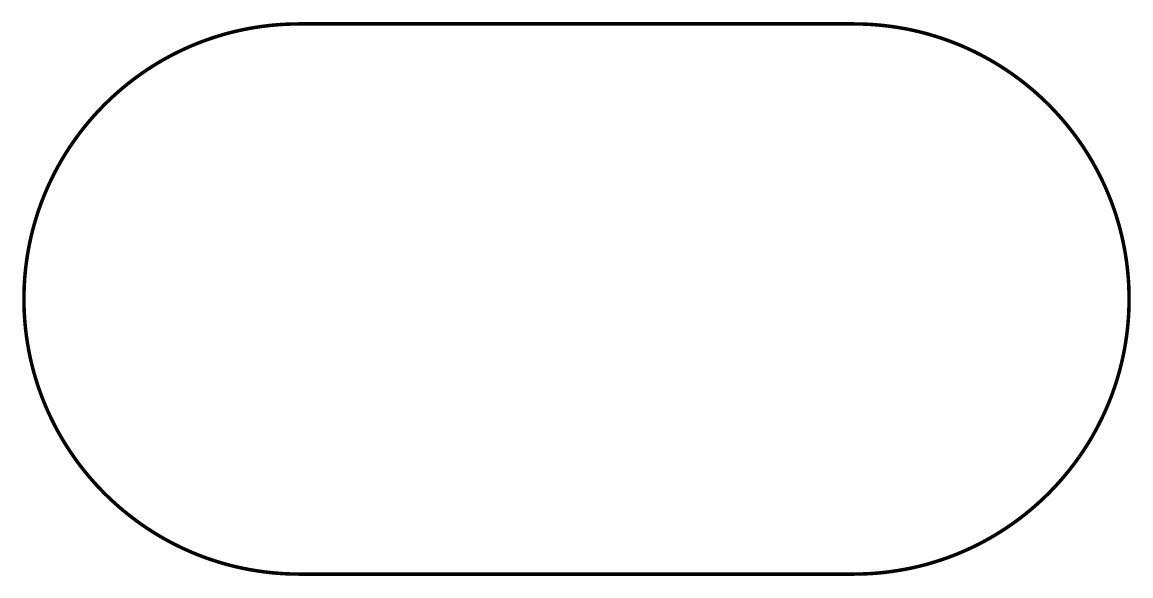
# Model space of a CAD drawing. Extents: x 0.05 to 3.21, y 0.05 to 1.63.
import ezdxf

# ---------------------------------------------------------------- set-up
doc = ezdxf.new("R2010")
doc.units = 0
doc.header["$LTSCALE"] = 0.166667
doc.layers.add('FOREGROUND', color=7, linetype='CONTINUOUS')

msp = doc.modelspace()

# ---------------------------------------------------------------- linework, layer by layer
at = {"layer": 'FOREGROUND', "linetype": 'CONTINUOUS', "const_width": 0.01}
msp.add_lwpolyline([(2.421667, 0.05), (2.439474, 0.050211), (2.457184, 0.050814), (2.474794, 0.051805), (2.492297, 0.053179), (2.509691, 0.054932), (2.526971, 0.05706), (2.544134, 0.059559), (2.561174, 0.062425), (2.578088, 0.065653), (2.594872, 0.06924), (2.611521, 0.073181), (2.628032, 0.077472), (2.6444, 0.082109), (2.660621, 0.087088), (2.67669, 0.092405), (2.692605, 0.098055), (2.70836, 0.104035), (2.723952, 0.11034), (2.739376, 0.116966), (2.754629, 0.123909), (2.769705, 0.131165), (2.784601, 0.138729), (2.799313, 0.146598), (2.813837, 0.154768), (2.828168, 0.163233), (2.842302, 0.171991), (2.856236, 0.181037), (2.869964, 0.190366), (2.883484, 0.199976), (2.89679, 0.20986), (2.909878, 0.220016), (2.922746, 0.230439), (2.935387, 0.241126), (2.947798, 0.252071), (2.959976, 0.263271), (2.971915, 0.274721), (2.983612, 0.286418), (2.995063, 0.298357), (3.006263, 0.310535), (3.017208, 0.322946), (3.027894, 0.335588), (3.038317, 0.348455), (3.048473, 0.361544), (3.058358, 0.37485), (3.067967, 0.388369), (3.077296, 0.402098), (3.086342, 0.416031), (3.0951, 0.430165), (3.103566, 0.444496), (3.111735, 0.45902), (3.119604, 0.473732), (3.127169, 0.488628), (3.134425, 0.503705), (3.141368, 0.518957), (3.147994, 0.534381), (3.154299, 0.549973), (3.160278, 0.565728), (3.165929, 0.581643), (3.171245, 0.597713), (3.176224, 0.613934), (3.180862, 0.630302), (3.185153, 0.646812), (3.189094, 0.663462), (3.192681, 0.680245), (3.195909, 0.697159), (3.198775, 0.7142), (3.201273, 0.731362), (3.203402, 0.748642), (3.205155, 0.766036), (3.206528, 0.78354), (3.207519, 0.801149), (3.208122, 0.818859), (3.208333, 0.836667), (3.208333, 0.836667), (3.208122, 0.854476), (3.207519, 0.872189), (3.206528, 0.8898), (3.205154, 0.907306), (3.2034, 0.924702), (3.201272, 0.941985), (3.198772, 0.959149), (3.195906, 0.976191), (3.192677, 0.993107), (3.189089, 1.009893), (3.185147, 1.026544), (3.180855, 1.043057), (3.176217, 1.059426), (3.171236, 1.075649), (3.165919, 1.091721), (3.160267, 1.107637), (3.154286, 1.123394), (3.147979, 1.138987), (3.141352, 1.154413), (3.134407, 1.169666), (3.12715, 1.184744), (3.119583, 1.199642), (3.111712, 1.214355), (3.103541, 1.22888), (3.095074, 1.243212), (3.086314, 1.257347), (3.077266, 1.271282), (3.067935, 1.285011), (3.058323, 1.298531), (3.048437, 1.311838), (3.038278, 1.324927), (3.027853, 1.337795), (3.017164, 1.350437), (3.006217, 1.362849), (2.995015, 1.375027), (2.983562, 1.386967), (2.971862, 1.398664), (2.959921, 1.410114), (2.947741, 1.421314), (2.935327, 1.43226), (2.922683, 1.442946), (2.909813, 1.453369), (2.896722, 1.463525), (2.883413, 1.473409), (2.869891, 1.483018), (2.85616, 1.492347), (2.842224, 1.501392), (2.828087, 1.510149), (2.813753, 1.518614), (2.799227, 1.526782), (2.784512, 1.534651), (2.769613, 1.542214), (2.754534, 1.549469), (2.739279, 1.556411), (2.723853, 1.563035), (2.708258, 1.569339), (2.6925, 1.575317), (2.676583, 1.580966), (2.66051, 1.586281), (2.644287, 1.591258), (2.627916, 1.595893), (2.611403, 1.600182), (2.594751, 1.604121), (2.577965, 1.607706), (2.561048, 1.610932), (2.544005, 1.613795), (2.52684, 1.616291), (2.509557, 1.618417), (2.492161, 1.620167), (2.474655, 1.621538), (2.457043, 1.622525), (2.439331, 1.623125), (2.421521, 1.623333), (0.836521, 1.623333), (0.818716, 1.623119), (0.801008, 1.622512), (0.783401, 1.621519), (0.7659, 1.620142), (0.748509, 1.618386), (0.731231, 1.616256), (0.714071, 1.613754), (0.697033, 1.610886), (0.680122, 1.607655), (0.663341, 1.604066), (0.646694, 1.600123), (0.630186, 1.59583), (0.613821, 1.591191), (0.597602, 1.58621), (0.581535, 1.580892), (0.565623, 1.57524), (0.549871, 1.569259), (0.534281, 1.562952), (0.51886, 1.556325), (0.50361, 1.54938), (0.488537, 1.542123), (0.473643, 1.534558), (0.458934, 1.526688), (0.444413, 1.518518), (0.430085, 1.510051), (0.415953, 1.501293), (0.402022, 1.492246), (0.388296, 1.482916), (0.374779, 1.473307), (0.361476, 1.463422), (0.34839, 1.453266), (0.335525, 1.442842), (0.322886, 1.432156), (0.310477, 1.421211), (0.298302, 1.410011), (0.286365, 1.398561), (0.274671, 1.386864), (0.263223, 1.374925), (0.252025, 1.362748), (0.241082, 1.350337), (0.230398, 1.337696), (0.219977, 1.324829), (0.209824, 1.311741), (0.199941, 1.298436), (0.190334, 1.284917), (0.181007, 1.27119), (0.171963, 1.257257), (0.163207, 1.243124), (0.154743, 1.228794), (0.146576, 1.214272), (0.138708, 1.199561), (0.131145, 1.184666), (0.123891, 1.169591), (0.11695, 1.15434), (0.110325, 1.138917), (0.104022, 1.123327), (0.098043, 1.107573), (0.092394, 1.09166), (0.087079, 1.075592), (0.082101, 1.059373), (0.077465, 1.043007), (0.073175, 1.026498), (0.069235, 1.00985), (0.065649, 0.993069), (0.062421, 0.976156), (0.059556, 0.959118), (0.057058, 0.941958), (0.054931, 0.92468), (0.053178, 0.907288), (0.051805, 0.889787), (0.050814, 0.87218), (0.050211, 0.854472), (0.05, 0.836667), (0.05, 0.836667), (0.050211, 0.818859), (0.050814, 0.801149), (0.051805, 0.78354), (0.053179, 0.766036), (0.054932, 0.748642), (0.05706, 0.731362), (0.059559, 0.7142), (0.062425, 0.697159), (0.065653, 0.680245), (0.06924, 0.663462), (0.073181, 0.646812), (0.077472, 0.630302), (0.082109, 0.613934), (0.087088, 0.597713), (0.092405, 0.581643), (0.098055, 0.565728), (0.104035, 0.549973), (0.11034, 0.534381), (0.116966, 0.518957), (0.123909, 0.503705), (0.131165, 0.488628), (0.138729, 0.473732), (0.146598, 0.45902), (0.154768, 0.444496), (0.163233, 0.430165), (0.171991, 0.416031), (0.181037, 0.402098), (0.190366, 0.388369), (0.199976, 0.37485), (0.20986, 0.361544), (0.220016, 0.348455), (0.230439, 0.335588), (0.241126, 0.322946), (0.252071, 0.310535), (0.263271, 0.298357), (0.274721, 0.286418), (0.286418, 0.274721), (0.298357, 0.263271), (0.310535, 0.252071), (0.322946, 0.241126), (0.335588, 0.230439), (0.348455, 0.220016), (0.361544, 0.20986), (0.37485, 0.199976), (0.388369, 0.190366), (0.402098, 0.181037), (0.416031, 0.171991), (0.430165, 0.163233), (0.444496, 0.154768), (0.45902, 0.146598), (0.473732, 0.138729), (0.488628, 0.131165), (0.503705, 0.123909), (0.518957, 0.116966), (0.534381, 0.11034), (0.549973, 0.104035), (0.565728, 0.098055), (0.581643, 0.092405), (0.597713, 0.087088), (0.613934, 0.082109), (0.630302, 0.077472), (0.646812, 0.073181), (0.663462, 0.06924), (0.680245, 0.065653), (0.697159, 0.062425), (0.7142, 0.059559), (0.731362, 0.05706), (0.748642, 0.054932), (0.766036, 0.053179), (0.78354, 0.051805), (0.801149, 0.050814), (0.818859, 0.050211), (0.836667, 0.05)], close=True, dxfattribs=at)

doc.saveas('drawing.dxf')
